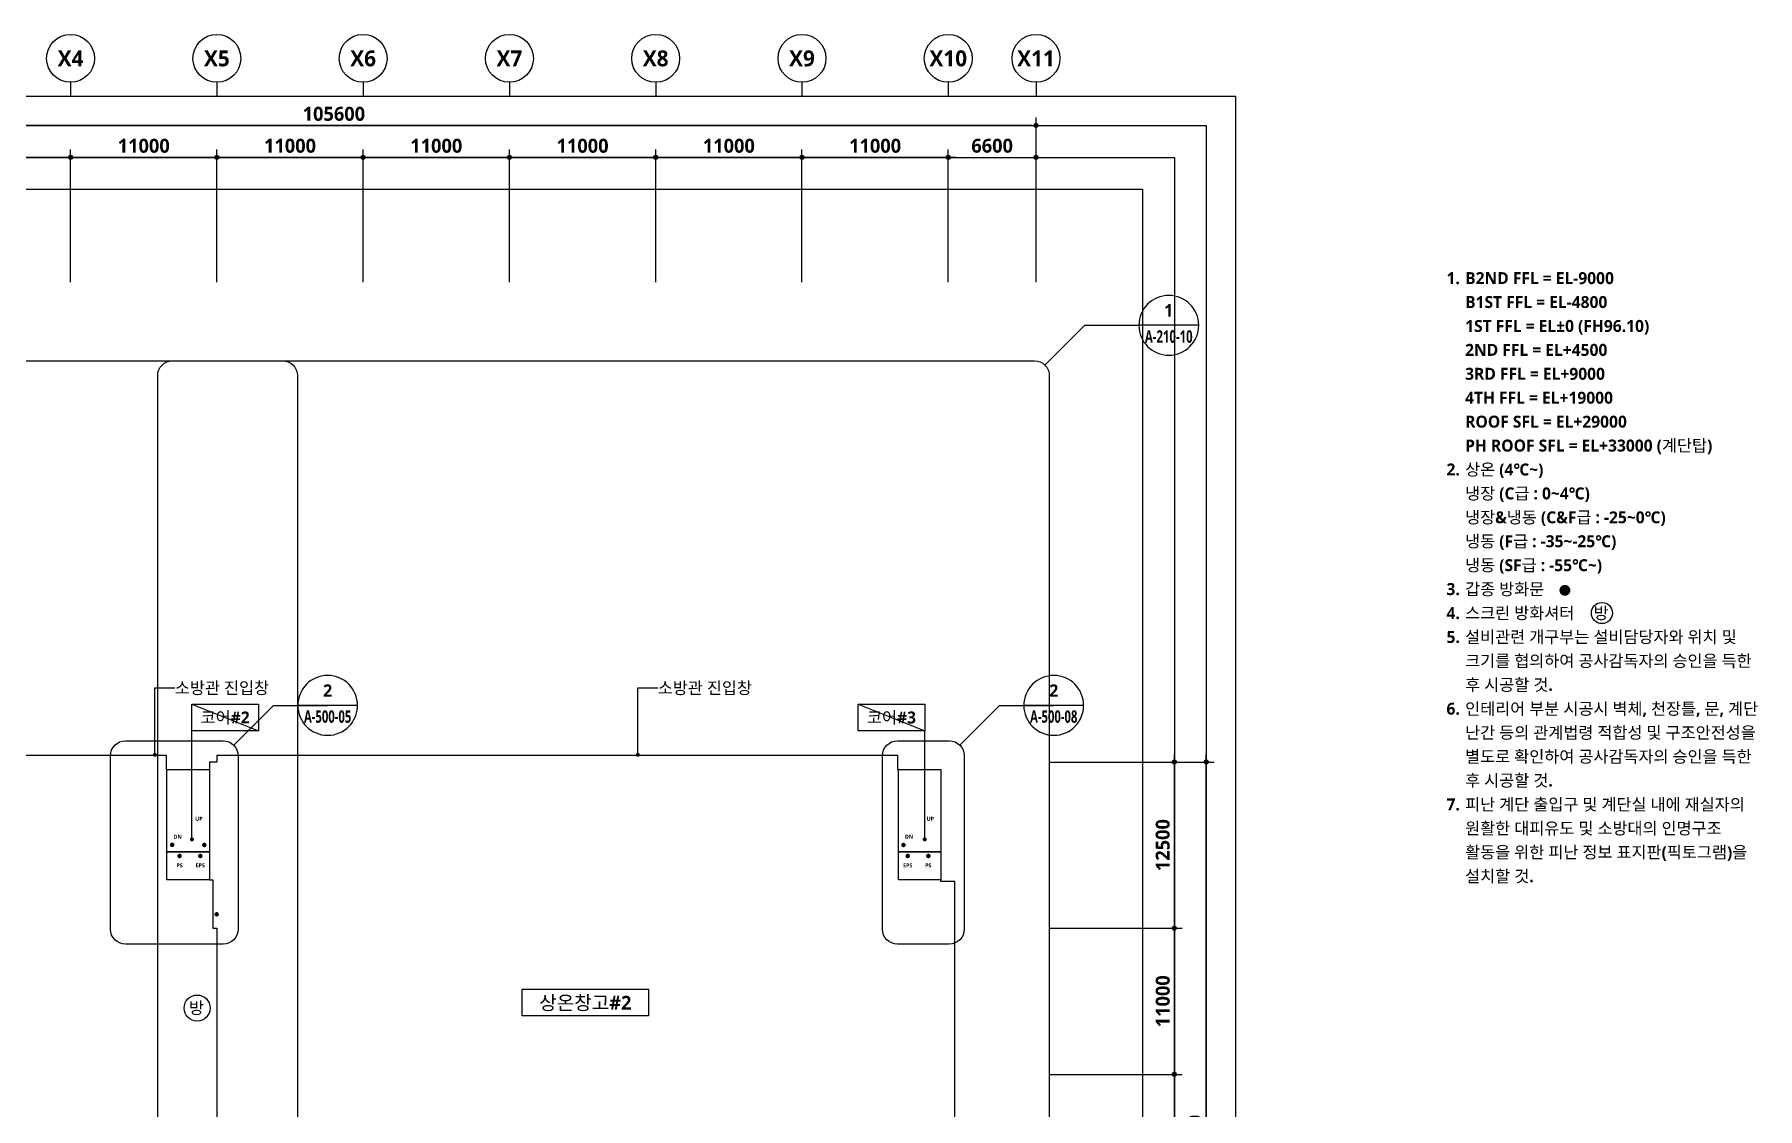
# Model space of a CAD drawing. Header units: millimetres. Extents: x 262941 to 188694772, y -170559 to 426415924.
# Drawn here: x 869665 to 999238, y 88844 to 169666 of the extents above; entities that cross this region are included whole.
import ezdxf
from ezdxf.enums import TextEntityAlignment as Align

# ---------------------------------------------------------------- set-up
doc = ezdxf.new("R2010")
doc.units = ezdxf.units.MM
doc.header["$LTSCALE"] = 400
doc.header["$MEASUREMENT"] = 0
doc.header["$PDSIZE"] = -10
doc.layers.get('0').update_dxf_attribs({"linetype": 'CONTINUOUS'})
doc.layers.get('Defpoints').update_dxf_attribs({"color": 153, "linetype": 'CONTINUOUS'})
for name, color, linetype in [('A-ANNO-GRA1', 7, 'CONTINUOUS'), ('A-ANNO-NOTE', 7, 'CONTINUOUS'), ('A-ANNO-TEXT1', 7, 'CONTINUOUS'), ('A-ANNO-TEXT2', 3, 'CONTINUOUS'), ('A-ANNO-TITL', 7, 'CONTINUOUS'), ('A-FLOR-MARK-ARCH', 1, 'CONTINUOUS'), ('A-ST-AXIS-BUB', 7, 'CONTINUOUS'), ('A-ST-AXIS-DIM', 7, 'CONTINUOUS'), ('AA-MKXS', 3, 'CONTINUOUS'), ('AA-MKXX', 3, 'CONTINUOUS')]:
    doc.layers.add(name, color=color, linetype=linetype)
doc.layers.add('Defpoint', color=161, linetype='CONTINUOUS', plot=False)
doc.layers.add('면적', color=210, linetype='CONTINUOUS', plot=False)
doc.styles.add('2020음성 1차', font='')
doc.styles.add('SAMOO', font='romans.shx', dxfattribs={"bigfont": 'whgtxt.shx'})
doc.styles.add('SH_대대리576', font='')
doc.styles.add('SH_진천_나눔', font='')
doc.styles.get('2020음성 1차').set_extended_font_data('NanumGothic', bold=True)
doc.styles.get('SH_대대리576').set_extended_font_data('NanumGothic', bold=True)
doc.styles.get('SH_진천_나눔').set_extended_font_data('NanumGothic', bold=True)
doc.dimstyles.new('SHP 600', dxfattribs={"dimscale": 300, "dimtxt": 3.5, "dimasz": 1, "dimexe": 2, "dimexo": 2, "dimgap": 1, "dimtad": 1, "dimdec": 0, "dimzin": 0, "dimdsep": 46, "dimtxsty": 'SH_대대리576', "dimblk": 'DIMDOT', "dimcen": 0.09, "dimclrt": 3, "dimadec": 0, "dimazin": 1, "dimtfac": 1, "dimtdec": 0, "dimtix": 1, "dimtmove": 2, "dimatfit": 0, "dimldrblk": 'DIMDOT', "dimfxl": 1, "dimtolj": 1, "dimtzin": 0, "dimarcsym": 0})

# ---------------------------------------------------------------- blocks, each defined once
blk = doc.blocks.new('DIMDOT')
at = {"color": 0}
blk.add_line((-2, 0), (2, 0), dxfattribs=at)
for radius in [0.5, 0.25]:
    blk.add_circle((0, 0), radius, dxfattribs=at)
blk = doc.blocks.new('*D15')
at = {"layer": 'A-ST-AXIS-DIM', "color": 0, "lineweight": -2, "transparency": 16777216}
for p, q in [((839382, 151016), (839382, 163416)), ((944982, 151016), (944982, 163416)), ((944682, 162816), (839682, 162816))]:
    blk.add_line(p, q, dxfattribs=at)
at = {"layer": 'Defpoints', "color": 0, "transparency": 16777216}
for p in [(839382, 162816), (839382, 150416), (944982, 150416)]:
    blk.add_point(p, dxfattribs=at)
at = {"layer": 'A-ST-AXIS-DIM', "color": 0, "lineweight": -2, "transparency": 16777216, "xscale": 300, "yscale": 300, "zscale": 300, "rotation": 180}
blk.add_blockref('DIMDOT', (839382, 162816), dxfattribs=at)
at = {"layer": 'A-ST-AXIS-DIM', "color": 0, "lineweight": -2, "transparency": 16777216, "xscale": 300, "yscale": 300, "zscale": 300}
blk.add_blockref('DIMDOT', (944982, 162816), dxfattribs=at)
at = {"layer": 'A-ST-AXIS-DIM', "color": 3, "transparency": 16777216, "insert": (892182, 163687), "char_height": 1050, "attachment_point": 5, "style": 'SH_대대리576'}
blk.add_mtext('\\A1;105600', dxfattribs=at)
blk = doc.blocks.new('*D18')
at = {"layer": 'A-ST-AXIS-DIM', "color": 0, "lineweight": -2, "transparency": 16777216}
for p, q in [((861382, 151016), (861382, 161016)), ((872382, 151016), (872382, 161016)), ((872082, 160416), (861682, 160416))]:
    blk.add_line(p, q, dxfattribs=at)
at = {"layer": 'Defpoints', "color": 0, "transparency": 16777216}
for p in [(861382, 160416), (861382, 150416), (872382, 150416)]:
    blk.add_point(p, dxfattribs=at)
at = {"layer": 'A-ST-AXIS-DIM', "color": 0, "lineweight": -2, "transparency": 16777216, "xscale": 300, "yscale": 300, "zscale": 300, "rotation": 180}
blk.add_blockref('DIMDOT', (861382, 160416), dxfattribs=at)
at = {"layer": 'A-ST-AXIS-DIM', "color": 0, "lineweight": -2, "transparency": 16777216, "xscale": 300, "yscale": 300, "zscale": 300}
blk.add_blockref('DIMDOT', (872382, 160416), dxfattribs=at)
at = {"layer": 'A-ST-AXIS-DIM', "color": 3, "transparency": 16777216, "insert": (866882, 161283), "char_height": 1050, "attachment_point": 5, "style": 'SH_대대리576'}
blk.add_mtext('\\A1;11000', dxfattribs=at)
blk = doc.blocks.new('*D19')
at = {"layer": 'A-ST-AXIS-DIM', "color": 0, "lineweight": -2, "transparency": 16777216}
for p, q in [((872382, 151016), (872382, 161016)), ((883382, 151016), (883382, 161016)), ((883082, 160416), (872682, 160416))]:
    blk.add_line(p, q, dxfattribs=at)
at = {"layer": 'Defpoints', "color": 0, "transparency": 16777216}
for p in [(872382, 160416), (872382, 150416), (883382, 150416)]:
    blk.add_point(p, dxfattribs=at)
at = {"layer": 'A-ST-AXIS-DIM', "color": 0, "lineweight": -2, "transparency": 16777216, "xscale": 300, "yscale": 300, "zscale": 300, "rotation": 180}
blk.add_blockref('DIMDOT', (872382, 160416), dxfattribs=at)
at = {"layer": 'A-ST-AXIS-DIM', "color": 0, "lineweight": -2, "transparency": 16777216, "xscale": 300, "yscale": 300, "zscale": 300}
blk.add_blockref('DIMDOT', (883382, 160416), dxfattribs=at)
at = {"layer": 'A-ST-AXIS-DIM', "color": 3, "transparency": 16777216, "insert": (877882, 161283), "char_height": 1050, "attachment_point": 5, "style": 'SH_대대리576'}
blk.add_mtext('\\A1;11000', dxfattribs=at)
blk = doc.blocks.new('*D20')
at = {"layer": 'A-ST-AXIS-DIM', "color": 0, "lineweight": -2, "transparency": 16777216}
for p, q in [((883382, 151016), (883382, 161016)), ((894382, 151016), (894382, 161016)), ((894082, 160416), (883682, 160416))]:
    blk.add_line(p, q, dxfattribs=at)
at = {"layer": 'Defpoints', "color": 0, "transparency": 16777216}
for p in [(883382, 160416), (883382, 150416), (894382, 150416)]:
    blk.add_point(p, dxfattribs=at)
at = {"layer": 'A-ST-AXIS-DIM', "color": 0, "lineweight": -2, "transparency": 16777216, "xscale": 300, "yscale": 300, "zscale": 300, "rotation": 180}
blk.add_blockref('DIMDOT', (883382, 160416), dxfattribs=at)
at = {"layer": 'A-ST-AXIS-DIM', "color": 0, "lineweight": -2, "transparency": 16777216, "xscale": 300, "yscale": 300, "zscale": 300}
blk.add_blockref('DIMDOT', (894382, 160416), dxfattribs=at)
at = {"layer": 'A-ST-AXIS-DIM', "color": 3, "transparency": 16777216, "insert": (888882, 161283), "char_height": 1050, "attachment_point": 5, "style": 'SH_대대리576'}
blk.add_mtext('\\A1;11000', dxfattribs=at)
blk = doc.blocks.new('*D21')
at = {"layer": 'A-ST-AXIS-DIM', "color": 0, "lineweight": -2, "transparency": 16777216}
for p, q in [((894382, 151016), (894382, 161016)), ((905382, 151016), (905382, 161016)), ((905082, 160416), (894682, 160416))]:
    blk.add_line(p, q, dxfattribs=at)
at = {"layer": 'Defpoints', "color": 0, "transparency": 16777216}
for p in [(894382, 160416), (894382, 150416), (905382, 150416)]:
    blk.add_point(p, dxfattribs=at)
at = {"layer": 'A-ST-AXIS-DIM', "color": 0, "lineweight": -2, "transparency": 16777216, "xscale": 300, "yscale": 300, "zscale": 300, "rotation": 180}
blk.add_blockref('DIMDOT', (894382, 160416), dxfattribs=at)
at = {"layer": 'A-ST-AXIS-DIM', "color": 0, "lineweight": -2, "transparency": 16777216, "xscale": 300, "yscale": 300, "zscale": 300}
blk.add_blockref('DIMDOT', (905382, 160416), dxfattribs=at)
at = {"layer": 'A-ST-AXIS-DIM', "color": 3, "transparency": 16777216, "insert": (899882, 161283), "char_height": 1050, "attachment_point": 5, "style": 'SH_대대리576'}
blk.add_mtext('\\A1;11000', dxfattribs=at)
blk = doc.blocks.new('*D22')
at = {"layer": 'A-ST-AXIS-DIM', "color": 0, "lineweight": -2, "transparency": 16777216}
for p, q in [((905382, 151016), (905382, 161016)), ((916382, 151016), (916382, 161016)), ((916082, 160416), (905682, 160416))]:
    blk.add_line(p, q, dxfattribs=at)
at = {"layer": 'Defpoints', "color": 0, "transparency": 16777216}
for p in [(905382, 160416), (905382, 150416), (916382, 150416)]:
    blk.add_point(p, dxfattribs=at)
at = {"layer": 'A-ST-AXIS-DIM', "color": 0, "lineweight": -2, "transparency": 16777216, "xscale": 300, "yscale": 300, "zscale": 300, "rotation": 180}
blk.add_blockref('DIMDOT', (905382, 160416), dxfattribs=at)
at = {"layer": 'A-ST-AXIS-DIM', "color": 0, "lineweight": -2, "transparency": 16777216, "xscale": 300, "yscale": 300, "zscale": 300}
blk.add_blockref('DIMDOT', (916382, 160416), dxfattribs=at)
at = {"layer": 'A-ST-AXIS-DIM', "color": 3, "transparency": 16777216, "insert": (910882, 161283), "char_height": 1050, "attachment_point": 5, "style": 'SH_대대리576'}
blk.add_mtext('\\A1;11000', dxfattribs=at)
blk = doc.blocks.new('*D23')
at = {"layer": 'A-ST-AXIS-DIM', "color": 0, "lineweight": -2, "transparency": 16777216}
for p, q in [((916382, 151016), (916382, 161016)), ((927382, 151016), (927382, 161016)), ((927082, 160416), (916682, 160416))]:
    blk.add_line(p, q, dxfattribs=at)
at = {"layer": 'Defpoints', "color": 0, "transparency": 16777216}
for p in [(916382, 160416), (916382, 150416), (927382, 150416)]:
    blk.add_point(p, dxfattribs=at)
at = {"layer": 'A-ST-AXIS-DIM', "color": 0, "lineweight": -2, "transparency": 16777216, "xscale": 300, "yscale": 300, "zscale": 300, "rotation": 180}
blk.add_blockref('DIMDOT', (916382, 160416), dxfattribs=at)
at = {"layer": 'A-ST-AXIS-DIM', "color": 0, "lineweight": -2, "transparency": 16777216, "xscale": 300, "yscale": 300, "zscale": 300}
blk.add_blockref('DIMDOT', (927382, 160416), dxfattribs=at)
at = {"layer": 'A-ST-AXIS-DIM', "color": 3, "transparency": 16777216, "insert": (921882, 161283), "char_height": 1050, "attachment_point": 5, "style": 'SH_대대리576'}
blk.add_mtext('\\A1;11000', dxfattribs=at)
blk = doc.blocks.new('*D24')
at = {"layer": 'A-ST-AXIS-DIM', "color": 0, "lineweight": -2, "transparency": 16777216}
for p, q in [((927382, 151016), (927382, 161016)), ((938382, 151016), (938382, 161016)), ((938082, 160416), (927682, 160416))]:
    blk.add_line(p, q, dxfattribs=at)
at = {"layer": 'Defpoints', "color": 0, "transparency": 16777216}
for p in [(927382, 160416), (927382, 150416), (938382, 150416)]:
    blk.add_point(p, dxfattribs=at)
at = {"layer": 'A-ST-AXIS-DIM', "color": 0, "lineweight": -2, "transparency": 16777216, "xscale": 300, "yscale": 300, "zscale": 300, "rotation": 180}
blk.add_blockref('DIMDOT', (927382, 160416), dxfattribs=at)
at = {"layer": 'A-ST-AXIS-DIM', "color": 0, "lineweight": -2, "transparency": 16777216, "xscale": 300, "yscale": 300, "zscale": 300}
blk.add_blockref('DIMDOT', (938382, 160416), dxfattribs=at)
at = {"layer": 'A-ST-AXIS-DIM', "color": 3, "transparency": 16777216, "insert": (932882, 161283), "char_height": 1050, "attachment_point": 5, "style": 'SH_대대리576'}
blk.add_mtext('\\A1;11000', dxfattribs=at)
blk = doc.blocks.new('*D126')
at = {"layer": 'A-ST-AXIS-DIM', "color": 0, "lineweight": -2, "transparency": 16777216}
for p, q in [((945982, 114916), (955982, 114916)), ((955382, 102716), (955382, 114616)), ((945982, 102416), (955982, 102416))]:
    blk.add_line(p, q, dxfattribs=at)
at = {"layer": 'Defpoints', "color": 0, "transparency": 16777216}
for p in [(945382, 114916), (955382, 114916), (945382, 102416)]:
    blk.add_point(p, dxfattribs=at)
at = {"layer": 'A-ST-AXIS-DIM', "color": 0, "lineweight": -2, "transparency": 16777216, "xscale": 300, "yscale": 300, "zscale": 300}
for p, rotation in [((955382, 114916), 90), ((955382, 102416), 270)]:
    blk.add_blockref('DIMDOT', p, dxfattribs=dict(at, rotation=rotation))
at = {"layer": 'A-ST-AXIS-DIM', "color": 3, "transparency": 16777216, "insert": (954511, 108666), "char_height": 1050, "attachment_point": 5, "rotation": 90, "style": 'SH_대대리576'}
blk.add_mtext('\\A1;12500', dxfattribs=at)
blk = doc.blocks.new('*D127')
at = {"layer": 'A-ST-AXIS-DIM', "color": 0, "lineweight": -2, "transparency": 16777216}
for p, q in [((945982, 102416), (955982, 102416)), ((955382, 91716), (955382, 102116)), ((945982, 91416), (955982, 91416))]:
    blk.add_line(p, q, dxfattribs=at)
at = {"layer": 'Defpoints', "color": 0, "transparency": 16777216}
for p in [(945382, 102416), (955382, 102416), (945382, 91416)]:
    blk.add_point(p, dxfattribs=at)
at = {"layer": 'A-ST-AXIS-DIM', "color": 0, "lineweight": -2, "transparency": 16777216, "xscale": 300, "yscale": 300, "zscale": 300}
for p, rotation in [((955382, 102416), 90), ((955382, 91416), 270)]:
    blk.add_blockref('DIMDOT', p, dxfattribs=dict(at, rotation=rotation))
at = {"layer": 'A-ST-AXIS-DIM', "color": 3, "transparency": 16777216, "insert": (954515, 96916), "char_height": 1050, "attachment_point": 5, "rotation": 90, "style": 'SH_대대리576'}
blk.add_mtext('\\A1;11000', dxfattribs=at)
blk = doc.blocks.new('*D128')
at = {"layer": 'A-ST-AXIS-DIM', "color": 0, "lineweight": -2, "transparency": 16777216}
for p, q in [((945982, 91416), (955982, 91416)), ((955382, 80716), (955382, 91116)), ((945982, 80416), (955982, 80416))]:
    blk.add_line(p, q, dxfattribs=at)
at = {"layer": 'Defpoints', "color": 0, "transparency": 16777216}
for p in [(945382, 91416), (955382, 91416), (945382, 80416)]:
    blk.add_point(p, dxfattribs=at)
at = {"layer": 'A-ST-AXIS-DIM', "color": 0, "lineweight": -2, "transparency": 16777216, "xscale": 300, "yscale": 300, "zscale": 300}
for p, rotation in [((955382, 91416), 90), ((955382, 80416), 270)]:
    blk.add_blockref('DIMDOT', p, dxfattribs=dict(at, rotation=rotation))
at = {"layer": 'A-ST-AXIS-DIM', "color": 3, "transparency": 16777216, "insert": (954515, 85916), "char_height": 1050, "attachment_point": 5, "rotation": 90, "style": 'SH_대대리576'}
blk.add_mtext('\\A1;11000', dxfattribs=at)
blk = doc.blocks.new('*D131')
at = {"layer": 'A-ST-AXIS-DIM', "color": 0, "lineweight": -2, "transparency": 16777216}
for p, q in [((945982, 114916), (958382, 114916)), ((957782, 58216), (957782, 114616)), ((945982, 57916), (958382, 57916))]:
    blk.add_line(p, q, dxfattribs=at)
at = {"layer": 'Defpoints', "color": 0, "transparency": 16777216}
for p in [(945382, 114916), (957782, 114916), (945382, 57916)]:
    blk.add_point(p, dxfattribs=at)
at = {"layer": 'A-ST-AXIS-DIM', "color": 0, "lineweight": -2, "transparency": 16777216, "xscale": 300, "yscale": 300, "zscale": 300}
for p, rotation in [((957782, 114916), 90), ((957782, 57916), 270)]:
    blk.add_blockref('DIMDOT', p, dxfattribs=dict(at, rotation=rotation))
at = {"layer": 'A-ST-AXIS-DIM', "color": 3, "transparency": 16777216, "insert": (956913, 86416), "char_height": 1050, "attachment_point": 5, "rotation": 90, "style": 'SH_대대리576'}
blk.add_mtext('\\A1;57000', dxfattribs=at)
blk = doc.blocks.new('G$C3CD03619')
at = {"layer": 'A-ANNO-GRA1'}
blk.add_circle((11731, 792), 792, dxfattribs=at)
at = {"layer": 'A-FLOR-MARK-ARCH', "const_width": 408}
blk.add_lwpolyline([(8743, 2498, 1), (9152, 2498, 1)], format="xyb", close=True, dxfattribs=at)
at = {"layer": 'A-ANNO-NOTE', "style": 'SH_대대리576'}
blk.add_text('방', height=900, dxfattribs=at).set_placement((11108, 342))
at = {"layer": 'A-ANNO-TITL', "style": 'SH_대대리576'}
for s, p in [('1.', (547, 25992)), ('2.', (547, 11592)), ('3.', (547, 2592)), ('4.', (547, 792)), ('5.', (547, -1008)), ('6.', (547, -6408)), ('7.', (547, -13608))]:
    blk.add_text(s, height=900, dxfattribs=at).set_placement(p, align=Align.MIDDLE_CENTER)
for s, p in [('B2ND FFL = EL-9000', (1447, 25992)), ('B1ST FFL = EL-4800', (1447, 24192)), ('1ST FFL = EL%%p0 (FH96.10)', (1447, 22392)), ('2ND FFL = EL+4500', (1447, 20592)), ('3RD FFL = EL+9000', (1447, 18792)), ('4TH FFL = EL+19000', (1447, 16992)), ('ROOF SFL = EL+29000', (1447, 15192)), ('PH ROOF SFL = EL+33000 (계단탑)', (1447, 13392)), ('상온 (4℃~)', (1447, 11592)), ('냉장 (C급 : 0~4℃)', (1447, 9792)), ('냉장&냉동 (C&F급 : -25~0℃)', (1447, 7992)), ('냉동 (F급 : -35~-25℃)', (1447, 6192)), ('냉동 (SF급 : -55℃~)', (1447, 4392)), ('갑종 방화문', (1447, 2592)), ('스크린 방화셔터', (1447, 792)), ('설비관련 개구부는 설비담당자와 위치 및', (1447, -1008)), ('크기를 협의하여 공사감독자의 승인을 득한', (1447, -2808)), ('후 시공할 것.', (1447, -4608)), ('인테리어 부분 시공시 벽체, 천장틀, 문, 계단', (1447, -6408)), ('난간 등의 관계법령 적합성 및 구조안전성을', (1447, -8208)), ('별도로 확인하여 공사감독자의 승인을 득한', (1447, -10008)), ('후 시공할 것.', (1447, -11808)), ('피난 계단 출입구 및 계단실 내에 재실자의', (1447, -13608)), ('원활한 대피유도 및 소방대의 인명구조', (1447, -15408)), ('활동을 위한 피난 정보 표지판(픽토그램)을', (1447, -17208)), ('설치할 것.', (1447, -19008))]:
    blk.add_text(s, height=900, dxfattribs=at).set_placement(p, align=Align.MIDDLE_LEFT)
blk = doc.blocks.new('*D167')
at = {"layer": 'A-ST-AXIS-DIM', "color": 0, "lineweight": -2, "transparency": 16777216}
for p, q in [((938382, 151016), (938382, 161016)), ((944982, 151016), (944982, 161016)), ((938682, 160416), (944682, 160416))]:
    blk.add_line(p, q, dxfattribs=at)
at = {"layer": 'Defpoints', "color": 0, "transparency": 16777216}
for p in [(944982, 160416), (938382, 150416), (944982, 150416)]:
    blk.add_point(p, dxfattribs=at)
at = {"layer": 'A-ST-AXIS-DIM', "color": 0, "lineweight": -2, "transparency": 16777216, "xscale": 300, "yscale": 300, "zscale": 300, "rotation": 180}
blk.add_blockref('DIMDOT', (938382, 160416), dxfattribs=at)
at = {"layer": 'A-ST-AXIS-DIM', "color": 0, "lineweight": -2, "transparency": 16777216, "xscale": 300, "yscale": 300, "zscale": 300}
blk.add_blockref('DIMDOT', (944982, 160416), dxfattribs=at)
at = {"layer": 'A-ST-AXIS-DIM', "color": 3, "transparency": 16777216, "insert": (941682, 161287), "char_height": 1050, "attachment_point": 5, "style": 'SH_대대리576'}
blk.add_mtext('\\A1;6600', dxfattribs=at)
blk = doc.blocks.new('A-ST-AXIS-BUB-1')
at = {"layer": 'A-ST-AXIS-BUB'}
blk.add_line((0, 350), (0, 0), dxfattribs=at)
blk.add_circle((0, 950), 600, dxfattribs=at)
blk = doc.blocks.new('*U168')
at = {"layer": 'AA-MKXS', "color": 3, "linetype": 'Continuous', "ltscale": 5}
blk.add_line((-5.999976, 0), (5.999976, 0), dxfattribs=at)
blk.add_circle((0, 0), 5.999976, dxfattribs=at)
at = {"layer": 'AA-MKXS', "style": 'SAMOO', "width": 0.85}
blk.add_attdef('ViewNUM', text='', height=2.5, dxfattribs=at).set_placement((0, 1), align=Align.BOTTOM_CENTER)
blk.add_attdef('SheetNUM', text='', height=2.5, dxfattribs=at).set_placement((0, -1), align=Align.TOP_CENTER)
blk = doc.blocks.new('G$CF9371588')
blk.add_line((7800, 10975, 103000), (4300, 10975, 103000))
at = {"layer": '면적'}
for p, q in [((100000, 12500, 103000), (100000, 22200, 103000)), ((66500, 0, 103000), (66500, 11000, 103000))]:
    blk.add_line(p, q, dxfattribs=at)
for points in [[(100000, 26500), (100000, 48025), (98950, 48025), (98950, 48150), (95750, 48150), (95750, 56450), (95700, 56450), (95700, 57500), (44500, 57500), (44500, 57000), (43950, 57000), (43950, 56450), (43950, 48150), (40750, 48150), (40750, 56450), (40700, 56450), (40700, 57500), (4300, 57500), (4300, 56450), (4250, 56450), (4250, 48150), (1050, 48150), (1050, 48100), (0, 48100), (0, 22200), (2200, 22200), (5900, 22200), (5900, 17860), (4300, 17860), (4300, 10975), (7800, 10975), (7800, 11000), (38300, 11000), (38300, 10900), (44000, 10900), (44000, 11000), (66500, 11000), (66500, 26500)], [(40750, 56450), (43950, 56450), (43950, 50250), (40750, 50250)], [(40750, 50250), (43950, 50250), (43950, 48150), (40750, 48150)], [(2200, 17260), (2200, 22200), (5900, 22200), (5900, 17860), (4300, 17860), (4300, 17260)], [(2200, 17260), (2200, 15800), (800, 15800), (800, 13450), (4300, 13450), (4300, 17260), (2200, 17260)], [(800, 13450), (800, 10950), (1050, 10950), (4300, 10950), (4300, 13450)], [(4250, 8850), (4250, 10950), (1050, 10950), (1050, 550), (4250, 550), (4250, 6750), (3300, 6750), (3300, 8850)], [(4250, 4600), (4250, 550), (4300, 550), (4300, 0), (40700, 0), (40700, 550), (40750, 550), (40750, 4600), (38300, 4600), (38300, 11000), (7800, 11000), (7800, 4600)], [(4300, 10975), (4300, 10950), (4250, 10950), (4250, 8850), (4250, 8850), (4250, 6750), (4250, 6750), (4250, 4600), (7800, 4600), (7800, 10975)], [(38300, 10900), (38300, 4600), (40750, 4600), (40750, 8850), (40750, 8850), (40750, 8850), (40750, 8850), (40750, 10900)], [(40750, 10900), (44000, 10900), (44000, 8850), (40750, 8850)], [(43950, 0), (43950, 8850), (44000, 8850), (44000, 11000), (93300, 11000), (93300, 4602), (95750, 4602), (95750, 0)], [(93300, 10900), (93300, 4602), (95700, 4602), (95700, 4602), (95750, 4602), (95750, 8850), (99000, 8850), (99000, 8850), (99000, 9000), (99000, 10900)], [(40750, 8850), (43950, 8850), (43950, 6750), (40750, 6750)], [(98950, 6750), (95750, 6750), (95750, 8850), (98950, 8850)], [(40750, 6750), (43950, 6750), (43950, 550), (40750, 550)], [(98950, 550), (95750, 550), (95750, 6750), (98950, 6750)]]:
    blk.add_lwpolyline(points, close=True, dxfattribs=at)
at = {"layer": '면적', "elevation": 103000}
for points in [[(1050, 50250), (4250, 50250), (4250, 56450), (1050, 56450)], [(98950, 50250), (95750, 50250), (95750, 56450), (98950, 56450)], [(1050, 50250), (4250, 50250), (4250, 48150), (1050, 48150)], [(95750, 50250), (98950, 50250), (98950, 48150), (95750, 48150)], [(66500, 11000), (66500, 26500), (100000, 26500), (100000, 22200), (106350, 22200), (106350, 12500), (100000, 12500), (100000, 10900), (93300, 10900), (93300, 11000)], [(66500, 11000), (66500, 0), (95750, 0), (95750, 4602), (93300, 4602), (93300, 11000)], [(3300, 8850), (4250, 8850), (4250, 6750), (3300, 6750)]]:
    blk.add_lwpolyline(points, close=True, dxfattribs=at)
at = {"layer": '면적'}
for points in [[(43950, 48150), (44200, 48150), (44200, 44500), (44500, 44500), (44500, 11000)], [(7800, 11000), (38300, 11000)], [(7800, 11000), (38300, 11000)], [(93300, 11000), (45000, 11000)]]:
    blk.add_lwpolyline(points, dxfattribs=at)

msp = doc.modelspace()

# ---------------------------------------------------------------- linework, layer by layer
for points in [[(878724, 120490.1), (880224, 120490.1)], [(915037.3, 120490.1), (916537.3, 120490.1)]]:
    msp.add_lwpolyline(points)
at = {"layer": 'A-ANNO-GRA1'}
for points in [[(878724, 115460.8), (878724, 120490.1)], [(915037.3, 115460.8), (915037.3, 120490.1)], [(881504.9, 109100.9), (881504.9, 117278.6)], [(936613.9, 109100.9), (936613.9, 117278.6)]]:
    msp.add_lwpolyline(points, dxfattribs=at)
for points in [[(886504.9, 117278.6), (881504.9, 117278.6), (881504.9, 119278.6), (886504.9, 119278.6)], [(936613.9, 117278.6), (931613.9, 117278.6), (931613.9, 119278.6), (936613.9, 119278.6)], [(906339.2, 97818.5), (915839.2, 97818.5), (915839.2, 95818.5), (906339.2, 95818.5)]]:
    msp.add_lwpolyline(points, close=True, dxfattribs=at)
at = {"layer": 'A-ANNO-GRA1', "const_width": 150}
for points in [[(878724, 115385.8, 1), (878724, 115535.8, 1)], [(915037.3, 115385.8, 1), (915037.3, 115535.8, 1)], [(881429.9, 109100.9, 1), (881579.9, 109100.9, 1)], [(936538.9, 109100.9, 1), (936688.9, 109100.9, 1)]]:
    msp.add_lwpolyline(points, format="xyb", close=True, dxfattribs=at)
at = {"layer": 'A-ANNO-GRA1'}
msp.add_circle((881897.5, 96406.8), 979.8, dxfattribs=at)
at = {"layer": 'A-FLOR-MARK-ARCH', "const_width": 168.8}
for points in [[(879938.3, 108691.6, 1), (880107, 108691.6, 1)], [(882353.2, 108676.6, 1), (882521.9, 108676.6, 1)], [(934932.1, 108674.3, 1), (935100.9, 108674.3, 1)], [(880492.7, 107850.8, 1), (880661.4, 107850.8, 1)], [(882050.9, 107850.8, 1), (882219.7, 107850.8, 1)], [(935416.1, 107851.5, -1), (935247.4, 107851.5, -1)], [(936967.2, 107851.5, -1), (936798.4, 107851.5, -1)], [(883280, 103462, 1), (883448.8, 103462, 1)]]:
    msp.add_lwpolyline(points, format="xyb", close=True, dxfattribs=at)
at = {"layer": 'AA-MKXX', "lineweight": -2}
for points in [[(945652.3, 144786.8), (948645.3, 147779.8), (952713.5, 147779.8)], [(884652.3, 116186.8), (887645.3, 119179.8), (891713.5, 119179.8)], [(939252.3, 116186.8), (942245.3, 119179.8), (946313.5, 119179.8)]]:
    msp.add_lwpolyline(points, dxfattribs=at)
at = {"layer": 'AA-MKXX'}
for points in [[(888316.8, 145116.3, -0.41421356), (889441.8, 143991.3), (889441.8, 56641.3, -0.41421356), (888316.8, 55516.3), (822506.8, 55516.3, -0.41421356), (821381.8, 56641.3), (821381.8, 143991.3, -0.41421356), (822506.8, 145116.3)], [(944856.8, 145116.3, -0.41421356), (945981.8, 143991.3), (945981.8, 56641.3, -0.41421356), (944856.8, 55516.3), (880056.8, 55516.3, -0.41421356), (878931.8, 56641.3), (878931.8, 143991.3, -0.41421356), (880056.8, 145116.3)], [(883856.8, 116516.3, -0.41421356), (884981.8, 115391.3), (884981.8, 102341.3, -0.41421356), (883856.8, 101216.3), (876506.8, 101216.3, -0.41421356), (875381.8, 102341.3), (875381.8, 115391.3, -0.41421356), (876506.8, 116516.3)], [(938456.8, 116516.3, -0.41421356), (939581.8, 115391.3), (939581.8, 102341.3, -0.41421356), (938456.8, 101216.3), (934556.8, 101216.3, -0.41421356), (933431.8, 102341.3), (933431.8, 115391.3, -0.41421356), (934556.8, 116516.3)]]:
    msp.add_lwpolyline(points, format="xyb", close=True, dxfattribs=at)
at = {"layer": 'Defpoint'}
for p, q in [((881504.9, 119278.6), (886504.9, 117278.6)), ((931613.9, 119278.6), (936613.9, 117278.6))]:
    msp.add_line(p, q, dxfattribs=at)
for points in [[(959981.8, 36444.9), (788781.8, 36444.9), (788781.8, 165016.3), (959981.8, 165016.3)], [(957781.8, 38644.9), (790981.8, 38644.9), (790981.8, 162816.3), (957781.8, 162816.3)], [(955381.8, 41044.9), (793381.8, 41044.9), (793381.8, 160416.3), (955381.8, 160416.3)], [(952981.8, 43444.9), (795781.8, 43444.9), (795781.8, 158016.3), (952981.8, 158016.3)]]:
    msp.add_lwpolyline(points, close=True, dxfattribs=at)

# ---------------------------------------------------------------- block references
for name, p in [('G$C3CD03619', (975802.4, 125338.9)), ('G$CF9371588', (838881.8, 57916.3))]:
    msp.add_blockref(name, p)
ref = msp.add_blockref('*U168', (954963.5, 147779.8), dxfattribs=dict(xscale=-375.0015000059622, yscale=375.0015000059622, zscale=375.0015000059622))
ref.add_attrib('SheetNUM', 'A-210-10', dxfattribs={"layer": 'AA-MKXS', "height": 937.5, "style": '2020음성 1차', "width": 0.7}).set_placement((954963.5, 147404.8), align=Align.TOP_CENTER)
ref.add_attrib('ViewNUM', '1', dxfattribs={"layer": 'AA-MKXS', "height": 937.5, "style": '2020음성 1차'}).set_placement((954963.5, 148154.8), align=Align.BOTTOM_CENTER)
ref = msp.add_blockref('*U168', (891713.5, 119179.8), dxfattribs=dict(xscale=-375.0015000059622, yscale=375.0015000059622, zscale=375.0015000059622))
ref.add_attrib('SheetNUM', 'A-500-05', dxfattribs={"layer": 'AA-MKXS', "height": 930, "style": '2020음성 1차', "width": 0.7}).set_placement((891713.5, 118804.8, 103000), align=Align.TOP_CENTER)
ref.add_attrib('ViewNUM', '2', dxfattribs={"layer": 'AA-MKXS', "height": 930, "style": '2020음성 1차'}).set_placement((891713.5, 119554.8, 103000), align=Align.BOTTOM_CENTER)
ref = msp.add_blockref('*U168', (946313.5, 119179.8), dxfattribs=dict(xscale=-375.0015000059622, yscale=375.0015000059622, zscale=375.0015000059622))
ref.add_attrib('SheetNUM', 'A-500-08', dxfattribs={"layer": 'AA-MKXS', "height": 930, "style": '2020음성 1차', "width": 0.7}).set_placement((946313.5, 118804.8, 103000), align=Align.TOP_CENTER)
ref.add_attrib('ViewNUM', '2', dxfattribs={"layer": 'AA-MKXS', "height": 930, "style": '2020음성 1차'}).set_placement((946313.5, 119554.8, 103000), align=Align.BOTTOM_CENTER)
at = {"layer": 'A-ST-AXIS-BUB', "xscale": 3, "yscale": 3, "zscale": 3}
for p in [(872381.8, 165016.3), (883381.8, 165016.3), (894381.8, 165016.3), (905381.8, 165016.3), (916381.8, 165016.3), (927381.8, 165016.3), (938381.8, 165016.3), (944981.8, 165016.3)]:
    msp.add_blockref('A-ST-AXIS-BUB-1', p, dxfattribs=at)

# ---------------------------------------------------------------- texts
at = {"layer": 'A-ANNO-TEXT1'}
for s, height, style, p in [('X4', 1200, 'SH_대대리576', (872381.8, 167866.3)), ('X5', 1200, 'SH_대대리576', (883381.8, 167866.3)), ('X6', 1200, 'SH_대대리576', (894381.8, 167866.3)), ('X7', 1200, 'SH_대대리576', (905381.8, 167866.3)), ('X8', 1200, 'SH_대대리576', (916381.8, 167866.3)), ('X9', 1200, 'SH_대대리576', (927381.8, 167866.3)), ('X10', 1200, 'SH_대대리576', (938381.8, 167866.3)), ('X11', 1200, 'SH_대대리576', (944981.8, 167866.3)), ('UP', 300, 'SH_진천_나눔', (882031.8, 110646.3)), ('UP', 300, 'SH_진천_나눔', (937031.8, 110646.3)), ('DN', 300, 'SH_진천_나눔', (880431.8, 109296.3)), ('DN', 300, 'SH_진천_나눔', (935431.8, 109296.3))]:
    msp.add_text(s, height=height, dxfattribs=dict(at, style=style)).set_placement(p, align=Align.MIDDLE_CENTER)
at = {"layer": 'A-ANNO-TEXT1', "style": 'SH_진천_나눔'}
for p in [(880224, 120490.1), (916537.3, 120490.1)]:
    msp.add_text('소방관 진입창', height=900, dxfattribs=at).set_placement(p, align=Align.MIDDLE_LEFT)
for s, p in [('PS', (880581.8, 107141.3)), ('EPS', (882131.8, 107141.3)), ('EPS', (935331.8, 107141.3)), ('PS', (936881.8, 107141.3))]:
    msp.add_text(s, height=300, dxfattribs=at).set_placement(p, align=Align.MIDDLE)
msp.add_text('방', height=900, dxfattribs=at).set_placement((881279.9, 95963.9))
at = {"layer": 'A-ANNO-TEXT2'}
for s, height, style, p in [('코어#2', 900, 'SH_대대리576', (884004.9, 118278.6)), ('코어#3', 900, 'SH_대대리576', (934113.9, 118278.6)), ('상온창고#2', 1050, 'SH_진천_나눔', (911089.2, 96818.5))]:
    msp.add_text(s, height=height, dxfattribs=dict(at, style=style)).set_placement(p, align=Align.MIDDLE)

# ---------------------------------------------------------------- dimensions: what is measured, and where the dimension line sits
at = {"layer": 'A-ST-AXIS-DIM'}
for base, p1, p2, picture, middle in [((839381.8, 162816.3), (944981.8, 150416.3), (839381.8, 150416.3), '*D15', (892181.8, 163686.8)), ((861381.8, 160416.3), (872381.8, 150416.3), (861381.8, 150416.3), '*D18', (866881.8, 161283)), ((872381.8, 160416.3), (883381.8, 150416.3), (872381.8, 150416.3), '*D19', (877881.8, 161283)), ((883381.8, 160416.3), (894381.8, 150416.3), (883381.8, 150416.3), '*D20', (888881.8, 161283)), ((894381.8, 160416.3), (905381.8, 150416.3), (894381.8, 150416.3), '*D21', (899881.8, 161283)), ((905381.8, 160416.3), (916381.8, 150416.3), (905381.8, 150416.3), '*D22', (910881.8, 161283)), ((916381.8, 160416.3), (927381.8, 150416.3), (916381.8, 150416.3), '*D23', (921881.8, 161283)), ((927381.8, 160416.3), (938381.8, 150416.3), (927381.8, 150416.3), '*D24', (932881.8, 161283))]:
    dim = msp.add_linear_dim(base=base, p1=p1, p2=p2, dimstyle='SHP 600', dxfattribs=at)
    dim.commit()
    dim.dimension.update_dxf_attribs({"geometry": picture, "text_midpoint": middle})
for base, p1, p2, angle, picture, middle in [((944981.8, 160416.3), (938381.8, 150416.3), (944981.8, 150416.3), 180, '*D167', (941681.8, 161286.8)), ((955381.8, 114916.3), (945381.8, 102416.3), (945381.8, 114916.3), 270, '*D126', (954511.4, 108666.3)), ((957781.8, 114916.3), (945381.8, 57916.3), (945381.8, 114916.3), 270, '*D131', (956912.9, 86416.3)), ((955381.8, 102416.3), (945381.8, 91416.3), (945381.8, 102416.3), 270, '*D127', (954515.1, 96916.3)), ((955381.8, 91416.3), (945381.8, 80416.3), (945381.8, 91416.3), 270, '*D128', (954515.1, 85916.3))]:
    dim = msp.add_linear_dim(base=base, p1=p1, p2=p2, angle=angle, dimstyle='SHP 600', dxfattribs=at)
    dim.commit()
    dim.dimension.update_dxf_attribs({"geometry": picture, "text_midpoint": middle})

doc.saveas('drawing.dxf')
